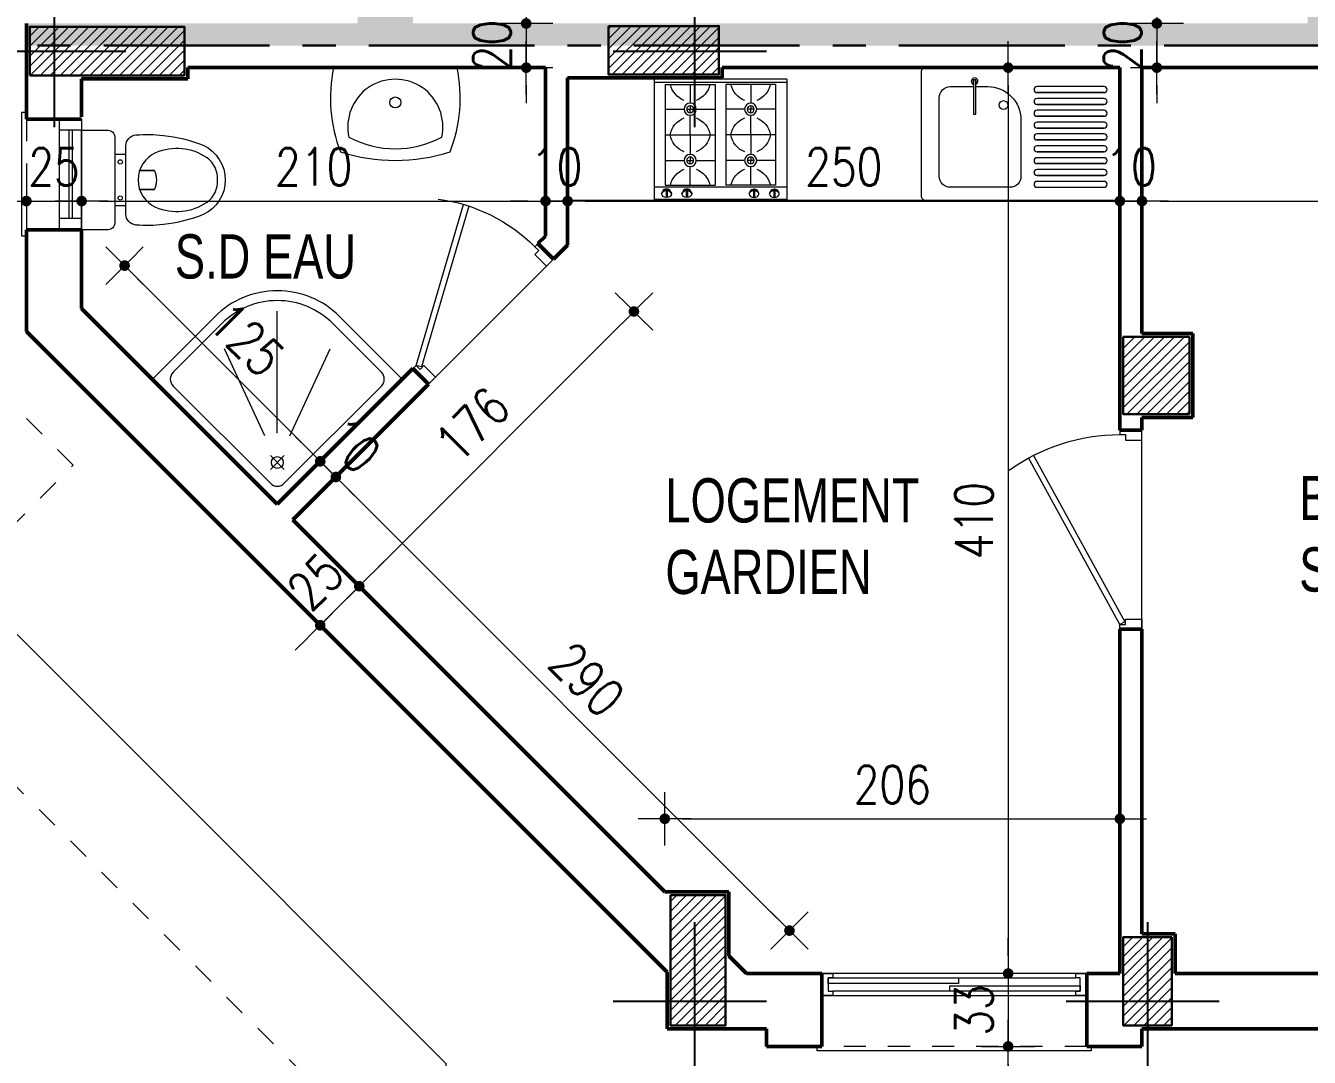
# Model space of a CAD drawing. Header units: millimetres. Extents: x 906 to 2589, y -1235 to -637.
# Drawn here: x 2453.6 to 2459.41, y -1230.16 to -1225.49 of the extents above; entities that cross this region are included whole.
import ezdxf

# ---------------------------------------------------------------- set-up
doc = ezdxf.new("R2010")
doc.units = ezdxf.units.MM
for name, pattern in [('AXES', [2, 1.25, -0.25, 0.25, -0.25]), ('CONTINOUS', [0]), ('HIDDEN', [0.375, 0.25, -0.125])]:
    doc.linetypes.add(name, pattern=pattern)
doc.layers.get('DEFPOINTS').update_dxf_attribs({"color": 255, "lineweight": 13})
for name, color, linetype, lineweight in [('A-signe', 7, 'Continuous', 9), ('APPUITS', 7, 'Continuous', 18), ('AXE LIMITE', 1, 'AXES', 30), ('DIM.', 4, 'Continuous', 25), ('interrompu', 7, 'HIDDEN', 15), ('MENUISERIE', 7, 'Continuous', 13), ('MUR 0.5', 7, 'Continuous', 50), ('POTEAUX ARCH', 7, 'Continuous', 30), ('POTEAUX HACHURE', 7, 'Continuous', 15), ('REVERS D EAU', 7, 'Continuous', 13), ('SANITAIRE', 7, 'Continuous', 15), ('TEXTE', 7, 'Continuous', 20)]:
    doc.layers.add(name, color=color, linetype=linetype, lineweight=lineweight)
doc.layers.add('AXE', color=7, linetype='AXES')
doc.layers.add('TEINTE 2', color=3, linetype='Continuous')
doc.styles.add('atef', font='romans.shx', dxfattribs={"width": 0.8})
doc.styles.add('STYLE4', font='swisscl.ttf')
doc.dimstyles.new('COTEXT', dxfattribs={"dimscale": 0, "dimtxt": 0.17, "dimasz": 0.08, "dimexe": 0.015, "dimexo": 0.015, "dimgap": 0.07, "dimtad": 1, "dimdec": 0, "dimlfac": 100, "dimzin": 0, "dimdsep": 46, "dimtxsty": 'atef', "dimblk": 'SIG2', "dimcen": 0.15, "dimse1": 1, "dimse2": 1, "dimclrd": 256, "dimclre": 6, "dimclrt": 2, "dimadec": 0, "dimazin": 0, "dimtfac": 0.5, "dimtdec": 0, "dimtix": 1, "dimtmove": 2, "dimatfit": 1, "dimldrblk": 'SIG2', "dimfxl": 0.18, "dimtolj": 1, "dimtzin": 0, "dimlwd": 18, "dimarcsym": 0})

# ---------------------------------------------------------------- blocks, each defined once
blk = doc.blocks.new('PORTE 0.90')
at = {"layer": 'MENUISERIE'}
for points in [[(-0.7859, 0.3911), (-0.0325, -0.0217), (-0.02, 0), (-0.7742, 0.4132)], [(-0.9, 0), (-0.88, 0), (-0.88, -0.025), (-0.855, -0.025), (-0.855, -0.1), (-0.9, -0.1)], [(0, 0), (-0.02, 0), (-0.02, -0.025), (-0.045, -0.025), (-0.045, -0.1), (0, -0.1)]]:
    blk.add_lwpolyline(points, dxfattribs=at)
blk.add_arc((-0.02, 0), 0.86, 144.36454, 180, dxfattribs=at)
blk = doc.blocks.new('SIG2')
at = {"layer": 'A-signe'}
for p, q in [((0, 1.5), (0, 0.5)), ((-1.5, 0), (-0.5, 0)), ((-0.5, 0), (0.5, 0)), ((0, 0.5), (0, -0.5)), ((0.5, 0), (1.5, 0)), ((0, -0.5), (0, -1.5))]:
    blk.add_line(p, q, dxfattribs=at)
at = {"layer": 'A-signe', "const_width": 0.3}
blk.add_lwpolyline([(-0.15, 0, 1), (0.15, 0, 1)], format="xyb", close=True, dxfattribs=at)
blk = doc.blocks.new('*D301')
at = {"layer": 'DEFPOINTS', "color": 0, "transparency": 16777216}
for p in [(2456.3884, -1222.984), (2458.7177, -1225.484), (2459.11, -1225.484)]:
    blk.add_point(p, dxfattribs=at)
at = {"layer": 'DIM.', "lineweight": 18, "transparency": 16777216}
blk.add_line((2458.7177, -1223.064), (2458.7177, -1225.404), dxfattribs=at)
at = {"layer": 'DIM.', "lineweight": 18, "transparency": 16777216, "xscale": 0.08, "yscale": 0.08, "zscale": 0.08}
for p, rotation in [((2458.7177, -1222.984), 90), ((2458.7177, -1225.484), 270)]:
    blk.add_blockref('SIG2', p, dxfattribs=dict(at, rotation=rotation))
at = {"layer": 'DIM.', "color": 2, "transparency": 16777216, "insert": (2458.5627, -1224.234), "char_height": 0.17, "attachment_point": 5, "rotation": 90, "style": 'atef'}
blk.add_mtext('\\A1;250', dxfattribs=at)
blk = doc.blocks.new('*D117')
at = {"layer": 'DEFPOINTS', "color": 0, "transparency": 16777216}
for p in [(2459.034, -1225.484), (2458.7177, -1225.684), (2459.034, -1225.684)]:
    blk.add_point(p, dxfattribs=at)
at = {"layer": 'DIM.', "lineweight": 18, "transparency": 16777216}
for p, q in [((2458.7177, -1225.404), (2458.7177, -1225.324)), ((2458.7177, -1225.484), (2458.7177, -1225.684)), ((2458.7177, -1225.764), (2458.7177, -1225.844))]:
    blk.add_line(p, q, dxfattribs=at)
at = {"layer": 'DIM.', "lineweight": 18, "transparency": 16777216, "xscale": 0.08, "yscale": 0.08, "zscale": 0.08}
for p, rotation in [((2458.7177, -1225.484), 270), ((2458.7177, -1225.684), 90)]:
    blk.add_blockref('SIG2', p, dxfattribs=dict(at, rotation=rotation))
at = {"layer": 'DIM.', "color": 2, "transparency": 16777216, "insert": (2458.5627, -1225.584), "char_height": 0.17, "attachment_point": 5, "rotation": 90, "style": 'atef'}
blk.add_mtext('\\A1;20', dxfattribs=at)
blk = doc.blocks.new('*D140')
at = {"layer": 'DEFPOINTS', "color": 0, "transparency": 16777216}
for p in [(2455.8537, -1224.264), (2455.8629, -1225.484), (2456.1333, -1225.484)]:
    blk.add_point(p, dxfattribs=at)
at = {"layer": 'DIM.', "lineweight": 18, "transparency": 16777216}
blk.add_line((2455.8629, -1224.344), (2455.8629, -1225.404), dxfattribs=at)
at = {"layer": 'DIM.', "lineweight": 18, "transparency": 16777216, "xscale": 0.08, "yscale": 0.08, "zscale": 0.08}
for p, rotation in [((2455.8629, -1224.264), 90), ((2455.8629, -1225.484), 270)]:
    blk.add_blockref('SIG2', p, dxfattribs=dict(at, rotation=rotation))
at = {"layer": 'DIM.', "color": 2, "transparency": 16777216, "insert": (2455.7079, -1224.874), "char_height": 0.17, "attachment_point": 5, "rotation": 90, "style": 'atef'}
blk.add_mtext('\\A1;122', dxfattribs=at)
blk = doc.blocks.new('*D141')
at = {"layer": 'DEFPOINTS', "color": 0, "transparency": 16777216}
for p in [(2456.9806, -1225.484), (2455.8629, -1225.684), (2456.343, -1225.684)]:
    blk.add_point(p, dxfattribs=at)
at = {"layer": 'DIM.', "lineweight": 18, "transparency": 16777216}
for p, q in [((2455.8629, -1225.404), (2455.8629, -1225.324)), ((2455.8629, -1225.484), (2455.8629, -1225.684)), ((2455.8629, -1225.764), (2455.8629, -1225.844))]:
    blk.add_line(p, q, dxfattribs=at)
at = {"layer": 'DIM.', "lineweight": 18, "transparency": 16777216, "xscale": 0.08, "yscale": 0.08, "zscale": 0.08}
for p, rotation in [((2455.8629, -1225.484), 270), ((2455.8629, -1225.684), 90)]:
    blk.add_blockref('SIG2', p, dxfattribs=dict(at, rotation=rotation))
at = {"layer": 'DIM.', "color": 2, "transparency": 16777216, "insert": (2455.7079, -1225.584), "char_height": 0.17, "attachment_point": 5, "rotation": 90, "style": 'atef'}
blk.add_mtext('\\A1;20', dxfattribs=at)
blk = doc.blocks.new('P - 0.80')
at = {"layer": 'MENUISERIE'}
for points in [[(-0.6991, 0.3412), (-0.0325, -0.0217), (-0.02, 0), (-0.6875, 0.3633)], [(-0.8, 0), (-0.78, 0), (-0.78, -0.025), (-0.755, -0.025), (-0.755, -0.1), (-0.8, -0.1)], [(0, 0), (-0.02, 0), (-0.02, -0.025), (-0.045, -0.025), (-0.045, -0.1), (0, -0.1)]]:
    blk.add_lwpolyline(points, dxfattribs=at)
blk.add_arc((-0.02, 0), 0.76, 142.54543, 180, dxfattribs=at)
blk = doc.blocks.new('*D156')
at = {"layer": 'DEFPOINTS', "color": 0, "linetype": 'Continuous', "transparency": 16777216}
for p in [(2453.8504, -1226.2879), (2453.6004, -1226.5358), (2453.8504, -1226.5339)]:
    blk.add_point(p, dxfattribs=at)
at = {"layer": 'DIM.', "linetype": 'Continuous', "lineweight": 18, "transparency": 16777216}
for p, q in [((2453.5204, -1226.2879), (2453.4404, -1226.2879)), ((2453.6004, -1226.2879), (2453.8504, -1226.2879)), ((2453.9304, -1226.2879), (2454.0104, -1226.2879))]:
    blk.add_line(p, q, dxfattribs=at)
at = {"layer": 'DIM.', "linetype": 'Continuous', "lineweight": 18, "transparency": 16777216, "xscale": 0.08, "yscale": 0.08, "zscale": 0.08}
blk.add_blockref('SIG2', (2453.6004, -1226.2879), dxfattribs=at)
at = {"layer": 'DIM.', "linetype": 'Continuous', "lineweight": 18, "transparency": 16777216, "xscale": 0.08, "yscale": 0.08, "zscale": 0.08, "rotation": 180}
blk.add_blockref('SIG2', (2453.8504, -1226.2879), dxfattribs=at)
at = {"layer": 'DIM.', "color": 2, "linetype": 'Continuous', "transparency": 16777216, "insert": (2453.7254, -1226.1329), "char_height": 0.17, "attachment_point": 5, "style": 'atef'}
blk.add_mtext('\\A1;25', dxfattribs=at)
blk = doc.blocks.new('*D157')
at = {"layer": 'DEFPOINTS', "color": 0, "linetype": 'Continuous', "transparency": 16777216}
for p in [(2455.9504, -1225.6221), (2455.9504, -1226.2879), (2453.8504, -1226.5339)]:
    blk.add_point(p, dxfattribs=at)
at = {"layer": 'DIM.', "linetype": 'Continuous', "lineweight": 18, "transparency": 16777216}
blk.add_line((2453.9304, -1226.2879), (2455.8704, -1226.2879), dxfattribs=at)
at = {"layer": 'DIM.', "linetype": 'Continuous', "lineweight": 18, "transparency": 16777216, "xscale": 0.08, "yscale": 0.08, "zscale": 0.08, "rotation": 180}
blk.add_blockref('SIG2', (2453.8504, -1226.2879), dxfattribs=at)
at = {"layer": 'DIM.', "linetype": 'Continuous', "lineweight": 18, "transparency": 16777216, "xscale": 0.08, "yscale": 0.08, "zscale": 0.08}
blk.add_blockref('SIG2', (2455.9504, -1226.2879), dxfattribs=at)
at = {"layer": 'DIM.', "color": 2, "linetype": 'Continuous', "transparency": 16777216, "insert": (2454.9004, -1226.1329), "char_height": 0.17, "attachment_point": 5, "style": 'atef'}
blk.add_mtext('\\A1;210', dxfattribs=at)
blk = doc.blocks.new('*D158')
at = {"layer": 'DEFPOINTS', "color": 0, "linetype": 'Continuous', "transparency": 16777216}
for p in [(2455.9504, -1225.6221), (2456.0504, -1225.6221), (2456.0504, -1226.2879)]:
    blk.add_point(p, dxfattribs=at)
at = {"layer": 'DIM.', "linetype": 'Continuous', "lineweight": 18, "transparency": 16777216}
for p, q in [((2455.8704, -1226.2879), (2455.7904, -1226.2879)), ((2455.9504, -1226.2879), (2456.0504, -1226.2879)), ((2456.1304, -1226.2879), (2456.2104, -1226.2879))]:
    blk.add_line(p, q, dxfattribs=at)
at = {"layer": 'DIM.', "linetype": 'Continuous', "lineweight": 18, "transparency": 16777216, "xscale": 0.08, "yscale": 0.08, "zscale": 0.08}
blk.add_blockref('SIG2', (2455.9504, -1226.2879), dxfattribs=at)
at = {"layer": 'DIM.', "linetype": 'Continuous', "lineweight": 18, "transparency": 16777216, "xscale": 0.08, "yscale": 0.08, "zscale": 0.08, "rotation": 180}
blk.add_blockref('SIG2', (2456.0504, -1226.2879), dxfattribs=at)
at = {"layer": 'DIM.', "color": 2, "linetype": 'Continuous', "transparency": 16777216, "insert": (2456.0004, -1226.1329), "char_height": 0.17, "attachment_point": 5, "style": 'atef'}
blk.add_mtext('\\A1;10', dxfattribs=at)
blk = doc.blocks.new('*D159')
at = {"layer": 'DEFPOINTS', "color": 0, "linetype": 'Continuous', "transparency": 16777216}
for p in [(2456.0504, -1225.6221), (2458.5504, -1226.1879), (2458.5504, -1226.2879)]:
    blk.add_point(p, dxfattribs=at)
at = {"layer": 'DIM.', "linetype": 'Continuous', "lineweight": 18, "transparency": 16777216}
blk.add_line((2456.1304, -1226.2879), (2458.4704, -1226.2879), dxfattribs=at)
at = {"layer": 'DIM.', "linetype": 'Continuous', "lineweight": 18, "transparency": 16777216, "xscale": 0.08, "yscale": 0.08, "zscale": 0.08, "rotation": 180}
blk.add_blockref('SIG2', (2456.0504, -1226.2879), dxfattribs=at)
at = {"layer": 'DIM.', "linetype": 'Continuous', "lineweight": 18, "transparency": 16777216, "xscale": 0.08, "yscale": 0.08, "zscale": 0.08}
blk.add_blockref('SIG2', (2458.5504, -1226.2879), dxfattribs=at)
at = {"layer": 'DIM.', "color": 2, "linetype": 'Continuous', "transparency": 16777216, "insert": (2457.3004, -1226.1329), "char_height": 0.17, "attachment_point": 5, "style": 'atef'}
blk.add_mtext('\\A1;250', dxfattribs=at)
blk = doc.blocks.new('*D160')
at = {"layer": 'DEFPOINTS', "color": 0, "linetype": 'Continuous', "transparency": 16777216}
for p in [(2458.6504, -1226.1358), (2458.5504, -1226.1879), (2458.6504, -1226.2879)]:
    blk.add_point(p, dxfattribs=at)
at = {"layer": 'DIM.', "linetype": 'Continuous', "lineweight": 18, "transparency": 16777216}
for p, q in [((2458.4704, -1226.2879), (2458.3904, -1226.2879)), ((2458.5504, -1226.2879), (2458.6504, -1226.2879)), ((2458.7304, -1226.2879), (2458.8104, -1226.2879))]:
    blk.add_line(p, q, dxfattribs=at)
at = {"layer": 'DIM.', "linetype": 'Continuous', "lineweight": 18, "transparency": 16777216, "xscale": 0.08, "yscale": 0.08, "zscale": 0.08}
blk.add_blockref('SIG2', (2458.5504, -1226.2879), dxfattribs=at)
at = {"layer": 'DIM.', "linetype": 'Continuous', "lineweight": 18, "transparency": 16777216, "xscale": 0.08, "yscale": 0.08, "zscale": 0.08, "rotation": 180}
blk.add_blockref('SIG2', (2458.6504, -1226.2879), dxfattribs=at)
at = {"layer": 'DIM.', "color": 2, "linetype": 'Continuous', "transparency": 16777216, "insert": (2458.6004, -1226.1329), "char_height": 0.17, "attachment_point": 5, "style": 'atef'}
blk.add_mtext('\\A1;10', dxfattribs=at)
blk = doc.blocks.new('*D161')
at = {"layer": 'DEFPOINTS', "color": 0, "linetype": 'Continuous', "transparency": 16777216}
for p in [(2458.6504, -1226.1358), (2462.1503, -1226.2879), (2462.1503, -1226.5788)]:
    blk.add_point(p, dxfattribs=at)
at = {"layer": 'DIM.', "linetype": 'Continuous', "lineweight": 18, "transparency": 16777216}
blk.add_line((2458.7304, -1226.2879), (2462.0703, -1226.2879), dxfattribs=at)
at = {"layer": 'DIM.', "linetype": 'Continuous', "lineweight": 18, "transparency": 16777216, "xscale": 0.08, "yscale": 0.08, "zscale": 0.08, "rotation": 180}
blk.add_blockref('SIG2', (2458.6504, -1226.2879), dxfattribs=at)
at = {"layer": 'DIM.', "linetype": 'Continuous', "lineweight": 18, "transparency": 16777216, "xscale": 0.08, "yscale": 0.08, "zscale": 0.08}
blk.add_blockref('SIG2', (2462.1503, -1226.2879), dxfattribs=at)
at = {"layer": 'DIM.', "color": 2, "linetype": 'Continuous', "transparency": 16777216, "insert": (2460.4004, -1226.1329), "char_height": 0.17, "attachment_point": 5, "style": 'atef'}
blk.add_mtext('\\A1;350', dxfattribs=at)
blk = doc.blocks.new('*D349')
at = {"layer": 'DEFPOINTS', "color": 0, "linetype": 'Continuous', "transparency": 16777216}
for p in [(2457.8473, -1225.684), (2457.8473, -1229.7841), (2458.0446, -1229.7841)]:
    blk.add_point(p, dxfattribs=at)
at = {"layer": 'DIM.', "linetype": 'Continuous', "lineweight": 18, "transparency": 16777216}
blk.add_line((2458.0446, -1225.764), (2458.0446, -1229.7041), dxfattribs=at)
at = {"layer": 'DIM.', "linetype": 'Continuous', "lineweight": 18, "transparency": 16777216, "xscale": 0.08, "yscale": 0.08, "zscale": 0.08}
for p, rotation in [((2458.0446, -1225.684), 90), ((2458.0446, -1229.7841), 270)]:
    blk.add_blockref('SIG2', p, dxfattribs=dict(at, rotation=rotation))
at = {"layer": 'DIM.', "color": 2, "linetype": 'Continuous', "transparency": 16777216, "insert": (2457.8896, -1227.734), "char_height": 0.17, "attachment_point": 5, "rotation": 90, "style": 'atef'}
blk.add_mtext('\\A1;410', dxfattribs=at)
blk = doc.blocks.new('*D350')
at = {"layer": 'DEFPOINTS', "color": 0, "linetype": 'Continuous', "transparency": 16777216}
for p in [(2457.8473, -1229.7841), (2458.0446, -1230.1141), (2458.5254, -1230.1141)]:
    blk.add_point(p, dxfattribs=at)
at = {"layer": 'DIM.', "linetype": 'Continuous', "lineweight": 18, "transparency": 16777216}
for p, q in [((2458.0446, -1229.7041), (2458.0446, -1229.6241)), ((2458.0446, -1229.7841), (2458.0446, -1230.1141)), ((2458.0446, -1230.1941), (2458.0446, -1230.2741))]:
    blk.add_line(p, q, dxfattribs=at)
at = {"layer": 'DIM.', "linetype": 'Continuous', "lineweight": 18, "transparency": 16777216, "xscale": 0.08, "yscale": 0.08, "zscale": 0.08}
for p, rotation in [((2458.0446, -1229.7841), 270), ((2458.0446, -1230.1141), 90)]:
    blk.add_blockref('SIG2', p, dxfattribs=dict(at, rotation=rotation))
at = {"layer": 'DIM.', "color": 2, "linetype": 'Continuous', "transparency": 16777216, "insert": (2457.8896, -1229.9491), "char_height": 0.17, "attachment_point": 5, "rotation": 90, "style": 'atef'}
blk.add_mtext('\\A1;33', dxfattribs=at)
blk = doc.blocks.new('*D351')
at = {"layer": 'DEFPOINTS', "color": 0, "linetype": 'Continuous', "transparency": 16777216}
for p in [(2458.5504, -1229.0838), (2456.4901, -1229.414), (2458.5504, -1229.414)]:
    blk.add_point(p, dxfattribs=at)
at = {"layer": 'DIM.', "linetype": 'Continuous', "lineweight": 18, "transparency": 16777216}
blk.add_line((2456.5701, -1229.0838), (2458.4704, -1229.0838), dxfattribs=at)
at = {"layer": 'DIM.', "linetype": 'Continuous', "lineweight": 18, "transparency": 16777216, "xscale": 0.08, "yscale": 0.08, "zscale": 0.08, "rotation": 180}
blk.add_blockref('SIG2', (2456.4901, -1229.0838), dxfattribs=at)
at = {"layer": 'DIM.', "linetype": 'Continuous', "lineweight": 18, "transparency": 16777216, "xscale": 0.08, "yscale": 0.08, "zscale": 0.08}
blk.add_blockref('SIG2', (2458.5504, -1229.0838), dxfattribs=at)
at = {"layer": 'DIM.', "color": 2, "linetype": 'Continuous', "transparency": 16777216, "insert": (2457.5202, -1228.9288), "char_height": 0.17, "attachment_point": 5, "style": 'atef'}
blk.add_mtext('\\A1;206', dxfattribs=at)
blk = doc.blocks.new('*D352')
at = {"layer": 'DEFPOINTS', "color": 0, "linetype": 'Continuous', "transparency": 16777216}
for p in [(2453.8504, -1226.7743), (2454.9306, -1227.4658), (2454.7362, -1227.6602)]:
    blk.add_point(p, dxfattribs=at)
at = {"layer": 'DIM.', "linetype": 'Continuous', "lineweight": 18, "transparency": 16777216}
blk.add_line((2454.1013, -1226.6365), (2454.8741, -1227.4092), dxfattribs=at)
at = {"layer": 'DIM.', "linetype": 'Continuous', "lineweight": 18, "transparency": 16777216, "xscale": 0.08, "yscale": 0.08, "zscale": 0.08}
for p, rotation in [((2454.0448, -1226.5799), 134.9999999999926), ((2454.9306, -1227.4658), 314.9999999999926)]:
    blk.add_blockref('SIG2', p, dxfattribs=dict(at, rotation=rotation))
at = {"layer": 'DIM.', "color": 2, "linetype": 'Continuous', "transparency": 16777216, "insert": (2454.5973, -1226.9133), "char_height": 0.17, "attachment_point": 5, "rotation": 315, "style": 'atef'}
blk.add_mtext('\\A1;125', dxfattribs=at)
blk = doc.blocks.new('*D353')
at = {"layer": 'DEFPOINTS', "color": 0, "linetype": 'Continuous', "transparency": 16777216}
for p in [(2455.0013, -1227.5365), (2454.7362, -1227.6602), (2454.8069, -1227.7309)]:
    blk.add_point(p, dxfattribs=at)
at = {"layer": 'DIM.', "linetype": 'Continuous', "lineweight": 18, "transparency": 16777216}
for p, q in [((2454.8741, -1227.4092), (2454.8175, -1227.3527)), ((2454.9306, -1227.4658), (2455.0013, -1227.5365)), ((2455.0579, -1227.5931), (2455.1145, -1227.6497))]:
    blk.add_line(p, q, dxfattribs=at)
at = {"layer": 'DIM.', "linetype": 'Continuous', "lineweight": 18, "transparency": 16777216, "xscale": 0.08, "yscale": 0.08, "zscale": 0.08}
for p, rotation in [((2454.9306, -1227.4658), 314.9999999999818), ((2455.0013, -1227.5365), 134.9999999999818)]:
    blk.add_blockref('SIG2', p, dxfattribs=dict(at, rotation=rotation))
at = {"layer": 'DIM.', "color": 2, "linetype": 'Continuous', "transparency": 16777216, "insert": (2455.0756, -1227.3916), "char_height": 0.17, "attachment_point": 5, "rotation": 315, "style": 'atef'}
blk.add_mtext('\\A1;10', dxfattribs=at)
blk = doc.blocks.new('*D354')
at = {"layer": 'DEFPOINTS', "color": 0, "linetype": 'Continuous', "transparency": 16777216}
for p in [(2454.8069, -1227.7309), (2457.0545, -1229.5896), (2456.8601, -1229.784)]:
    blk.add_point(p, dxfattribs=at)
at = {"layer": 'DIM.', "linetype": 'Continuous', "lineweight": 18, "transparency": 16777216}
blk.add_line((2455.0579, -1227.5931), (2456.9979, -1229.5331), dxfattribs=at)
at = {"layer": 'DIM.', "linetype": 'Continuous', "lineweight": 18, "transparency": 16777216, "xscale": 0.08, "yscale": 0.08, "zscale": 0.08}
for p, rotation in [((2455.0013, -1227.5365), 134.9999999999818), ((2457.0545, -1229.5896), 314.9999999999818)]:
    blk.add_blockref('SIG2', p, dxfattribs=dict(at, rotation=rotation))
at = {"layer": 'DIM.', "color": 2, "linetype": 'Continuous', "transparency": 16777216, "insert": (2456.1375, -1228.4535), "char_height": 0.17, "attachment_point": 5, "rotation": 315, "style": 'atef'}
blk.add_mtext('\\A1;290', dxfattribs=at)
blk = doc.blocks.new('*D355')
at = {"layer": 'DEFPOINTS', "color": 0, "transparency": 16777216}
for p in [(2456.0504, -1226.4875), (2454.8069, -1227.7309), (2455.1071, -1228.031)]:
    blk.add_point(p, dxfattribs=at)
at = {"layer": 'DIM.', "lineweight": 18, "transparency": 16777216}
blk.add_line((2456.2939, -1226.8442), (2455.1636, -1227.9745), dxfattribs=at)
at = {"layer": 'DIM.', "lineweight": 18, "transparency": 16777216, "xscale": 0.08, "yscale": 0.08, "zscale": 0.08}
for p, rotation in [((2456.3505, -1226.7876), 45.00000000001047), ((2455.1071, -1228.031), 225.0000000000105)]:
    blk.add_blockref('SIG2', p, dxfattribs=dict(at, rotation=rotation))
at = {"layer": 'DIM.', "color": 2, "transparency": 16777216, "insert": (2455.6192, -1227.2997), "char_height": 0.17, "attachment_point": 5, "rotation": 45, "style": 'atef'}
blk.add_mtext('\\A1;176', dxfattribs=at)
blk = doc.blocks.new('*D356')
at = {"layer": 'DEFPOINTS', "color": 0, "transparency": 16777216}
for p in [(2454.8069, -1227.7309), (2454.9303, -1228.2078), (2455.2682, -1228.5457)]:
    blk.add_point(p, dxfattribs=at)
at = {"layer": 'DIM.', "lineweight": 18, "transparency": 16777216}
for p, q in [((2455.1636, -1227.9745), (2455.2202, -1227.9179)), ((2455.1071, -1228.031), (2454.9303, -1228.2078)), ((2454.8737, -1228.2644), (2454.8172, -1228.321))]:
    blk.add_line(p, q, dxfattribs=at)
at = {"layer": 'DIM.', "lineweight": 18, "transparency": 16777216, "xscale": 0.08, "yscale": 0.08, "zscale": 0.08}
for p, rotation in [((2455.1071, -1228.031), 225.0000000000182), ((2454.9303, -1228.2078), 45.0000000000182)]:
    blk.add_blockref('SIG2', p, dxfattribs=dict(at, rotation=rotation))
at = {"layer": 'DIM.', "color": 2, "transparency": 16777216, "insert": (2454.9091, -1228.0098), "char_height": 0.17, "attachment_point": 5, "rotation": 45, "style": 'atef'}
blk.add_mtext('\\A1;25', dxfattribs=at)
blk = doc.blocks.new('KITCHEN  AID 30')
for p, q in [((-150, 0), (150, 0)), ((-150, 0), (-150, -272.5)), ((150, 0), (150, -272.5)), ((-150, -7.5), (150, -7.5)), ((-125, -12.5), (-125, -240)), ((-125, -12.5), (-12, -12.5)), ((-68.5, -12.5), (-68.5, -54.5)), ((-12, -12.5), (-12, -240)), ((12, -12.5), (12, -240)), ((125, -12.5), (12, -12.5)), ((68.5, -12.5), (68.5, -54.5)), ((125, -12.5), (125, -240)), ((-125, -68.3), (-82.2, -68.3)), ((-76.3, -68.3), (-60.7, -68.3)), ((-68.5, -60.4), (-68.5, -68.3)), ((-68.5, -76.1), (-68.5, -68.3)), ((-68.5, -126.5), (-68.5, -82)), ((-54.8, -68.3), (-12, -68.3)), ((54.8, -68.3), (12, -68.3)), ((76.3, -68.3), (60.7, -68.3)), ((68.5, -60.4), (68.5, -68.3)), ((68.5, -76.1), (68.5, -68.3)), ((68.5, -126.5), (68.5, -82)), ((125, -68.3), (82.2, -68.3)), ((-125, -126.2), (-12, -126.2)), ((-68.5, -126), (-68.5, -170.5)), ((125, -126.2), (12, -126.2)), ((68.5, -126), (68.5, -170.5)), ((-125, -184.2), (-82.2, -184.2)), ((-76.3, -184.2), (-60.7, -184.2)), ((-68.5, -176.4), (-68.5, -184.2)), ((-68.5, -192.1), (-68.5, -184.2)), ((-68.5, -240), (-68.5, -198)), ((-54.8, -184.2), (-12, -184.2)), ((54.8, -184.2), (12, -184.2)), ((76.3, -184.2), (60.7, -184.2)), ((68.5, -176.4), (68.5, -184.2)), ((68.5, -192.1), (68.5, -184.2)), ((68.5, -240), (68.5, -198)), ((125, -184.2), (82.2, -184.2)), ((-150, -245), (150, -245)), ((-125, -240), (-12, -240)), ((-123.2, -252.5), (-123.2, -268.1)), ((-120.7, -255.2), (-123.2, -255.2)), ((-120.7, -252.5), (-120.7, -268.1)), ((-77.2, -252.5), (-77.2, -268.1)), ((-74.7, -255.2), (-77.2, -255.2)), ((-74.7, -252.5), (-74.7, -268.1)), ((125, -240), (12, -240)), ((74.7, -252.7), (74.7, -268.2)), ((74.7, -255.4), (77.2, -255.4)), ((77.2, -252.7), (77.2, -268.2)), ((120.7, -252.7), (120.7, -268.2)), ((120.7, -255.4), (123.2, -255.4)), ((123.2, -252.7), (123.2, -268.2)), ((-150, -272.5), (150, -272.5))]:
    blk.add_line(p, q)
for centre, radius in [((-68.5, -68.3), 13.7), ((68.5, -68.3), 13.7), ((-68.5, -68.3), 7.82), ((68.5, -68.3), 7.82), ((-68.5, -184.2), 13.7), ((68.5, -184.2), 13.7), ((-68.5, -184.2), 7.82), ((68.5, -184.2), 7.82)]:
    blk.add_circle(centre, radius)
for centre, start, end in [((-63.7, -1.3), 192.7674, 248.8188), ((-73.3, -1.3), 291.1812, 347.2326), ((73.3, -1.3), 192.7674, 248.8188), ((63.7, -1.3), 291.1812, 347.2326), ((-63.7, -135.2), 111.1812, 170.1161), ((-73.3, -135.2), 9.8839, 68.8188), ((73.3, -135.2), 111.1812, 170.1161), ((63.7, -135.2), 9.8839, 68.8188), ((-63.7, -117.3), 189.8839, 248.8188), ((-73.3, -117.3), 291.1812, 350.1161), ((73.3, -117.3), 189.8839, 248.8188), ((63.7, -117.3), 291.1812, 350.1161), ((-63.7, -251.2), 111.1812, 167.2326), ((-73.3, -251.2), 12.7674, 68.8188), ((73.3, -251.2), 111.1812, 167.2326), ((63.7, -251.2), 12.7674, 68.8188)]:
    blk.add_arc(centre, 50.7, start, end)
for centre in [(-122, -259.4), (-76, -259.4)]:
    blk.add_ellipse(centre, major_axis=(-11.1, 0), ratio=0.7838)
for centre, major_axis, ratio, start_param, end_param in [((-122, -261.2), (-11.1, 0), 0.7838, 3.244352, 6.180426), ((-122, -254.5), (-8.35, 0), 0.700025, 3.302477, 6.122301), ((-76, -261.2), (-11.1, 0), 0.7838, 3.244352, 6.180426), ((-76, -254.5), (-8.35, 0), 0.700025, 3.302477, 6.122301)]:
    blk.add_ellipse(centre, major_axis=major_axis, ratio=ratio, start_param=start_param, end_param=end_param)
at = {"extrusion": (0, 0, -1)}
for centre in [(76, -259.6), (122, -259.6)]:
    blk.add_ellipse(centre, major_axis=(11.1, 0), ratio=0.7838, dxfattribs=at)
for centre, major_axis, ratio, start_param, end_param in [((76, -261.4), (11.1, 0), 0.7838, 3.244352, 6.180426), ((76, -254.7), (8.35, 0), 0.700025, 3.302477, 6.122301), ((122, -261.4), (11.1, 0), 0.7838, 3.244352, 6.180426), ((122, -254.7), (8.35, 0), 0.700025, 3.302477, 6.122301)]:
    blk.add_ellipse(centre, major_axis=major_axis, ratio=ratio, start_param=start_param, end_param=end_param, dxfattribs=at)
blk = doc.blocks.new('EVIER 0.90-060')
at = {"layer": 'SANITAIRE'}
for points in [[(0, -0.02, 0.414214), (-0.02, 0), (-0.88, 0, 0.414214), (-0.9, -0.02), (-0.9, -0.58, 0.414214), (-0.88, -0.6), (-0.02, -0.6, 0.414214), (0, -0.58)], [(-0.6625, -0.0756), (-0.6625, -0.0555), (-0.6515, -0.0555), (-0.6515, -0.075, 5.243687)], [(-0.0713, -0.086), (-0.3752, -0.086, 1), (-0.3752, -0.1128), (-0.0713, -0.1128, 1)], [(-0.5066, -0.1694, -1), (-0.5466, -0.1694, -1)], [(-0.0713, -0.1395), (-0.3752, -0.1395, 1), (-0.3752, -0.1663), (-0.0713, -0.1663, 1)], [(-0.0713, -0.1931), (-0.3752, -0.1931, 1), (-0.3752, -0.2199), (-0.0713, -0.2199, 1)], [(-0.0713, -0.2467), (-0.3752, -0.2467, 1), (-0.3752, -0.2735), (-0.0713, -0.2735, 1)], [(-0.0713, -0.3003), (-0.3752, -0.3003, 1), (-0.3752, -0.3271), (-0.0713, -0.3271, 1)], [(-0.0713, -0.3539), (-0.3752, -0.3539, 1), (-0.3752, -0.3807), (-0.0713, -0.3807, 1)], [(-0.0713, -0.4075), (-0.3752, -0.4075, 1), (-0.3752, -0.4343), (-0.0713, -0.4343, 1)], [(-0.0713, -0.4611), (-0.3752, -0.4611, 1), (-0.3752, -0.4879), (-0.0713, -0.4879, 1)], [(-0.0713, -0.5146), (-0.3752, -0.5146, 1), (-0.3752, -0.5414), (-0.0713, -0.5414, 1)]]:
    blk.add_lwpolyline(points, format="xyb", close=True, dxfattribs=at)
blk.add_lwpolyline([(-0.6625, -0.2105), (-0.6515, -0.2105), (-0.6515, -0.0555), (-0.6625, -0.0555)], close=True, dxfattribs=at)
blk.add_lwpolyline([(-0.6515, -0.086), (-0.5979, -0.086, -0.414214), (-0.4479, -0.236), (-0.4479, -0.4914, -0.414214), (-0.4979, -0.5414), (-0.7679, -0.5414, -0.414214), (-0.8179, -0.4914), (-0.8179, -0.136, -0.414214), (-0.7679, -0.086), (-0.6625, -0.086)], format="xyb", dxfattribs=at)
for points in [[(-0.0713, -0.1128), (-0.3752, -0.1128)], [(-0.0713, -0.1663), (-0.3752, -0.1663)], [(-0.0713, -0.2199), (-0.3752, -0.2199)], [(-0.0713, -0.2735), (-0.3752, -0.2735)], [(-0.0713, -0.3271), (-0.3752, -0.3271)], [(-0.0713, -0.3807), (-0.3752, -0.3807)], [(-0.0713, -0.4343), (-0.3752, -0.4343)], [(-0.0713, -0.4879), (-0.3752, -0.4879)]]:
    blk.add_lwpolyline(points, dxfattribs=at)
blk = doc.blocks.new('CUVETTE -2')
at = {"layer": 'SANITAIRE'}
for p, q in [((0.1089, 0.15), (0.1089, 0.2)), ((0.3411, 0.15), (0.3411, 0.2))]:
    blk.add_line(p, q, dxfattribs=at)
at = {"layer": 'SANITAIRE', "flags": 128}
for points in [[(0.068, 0.5503, -0.290899), (0.225, 0.6501)], [(0.225, 0.6501, -0.290899), (0.382, 0.5503)], [(0.225, 0.6154, 0.251168), (0.1249, 0.5678)], [(0.3251, 0.5678, 0.251168), (0.225, 0.6154)], [(0.0232, 0.3699, -0.068521), (0.068, 0.5503)], [(0.1249, 0.5678, 0.259575), (0.1024, 0.335)], [(0.3476, 0.335, 0.259575), (0.3251, 0.5678)], [(0.382, 0.5503, -0.068521), (0.4268, 0.3699)], [(0.0212, 0.2458, -0.05039), (0.0232, 0.3699)], [(0.4268, 0.3699, -0.05039), (0.4288, 0.2458)], [(0.1024, 0.335, 0.300692), (0.225, 0.2557)], [(0.225, 0.2557, 0.300692), (0.3476, 0.335)], [(0.379, 0.2), (0.071, 0.2, -0.39005), (0.0212, 0.2458)], [(0.4288, 0.2458, -0.39005), (0.379, 0.2)], [(0.45, 0), (0, 0), (0, 0.12, -0.414214), (0.03, 0.15)], [(0.03, 0.15), (0.42, 0.15, -0.414214), (0.45, 0.12)]]:
    blk.add_lwpolyline(points, format="xyb", dxfattribs=at)
at = {"layer": 'SANITAIRE'}
for points in [[(0.1819, 0.3292), (0.1819, 0.3292), (0.1819, 0.2625), (0.1819, 0.2625)], [(0.2681, 0.3292), (0.2681, 0.3292), (0.2681, 0.2625), (0.2681, 0.2625)]]:
    blk.add_lwpolyline(points, close=True, dxfattribs=at)
at = {"layer": 'SANITAIRE', "flags": 128}
blk.add_lwpolyline([(0.45, 0.12), (0.45, 0)], dxfattribs=at)
at = {"layer": 'SANITAIRE'}
for centre in [(0.1434, 0.175), (0.3066, 0.175)]:
    blk.add_circle(centre, 0.00977, dxfattribs=at)
blk.add_arc((0.225, 0.246), 0.0937, 62.60785, 117.39215, dxfattribs=at)
blk = doc.blocks.new('douche-2')
at = {"color": 0, "linetype": 'ByBlock'}
for p, q in [((0.0889, -0.0444), (0.7111, -0.0444)), ((0.0444, -0.7111), (0.0444, -0.0889)), ((0.1333, -0.1778), (0.1333, -0.0889)), ((0.7556, -0.0889), (0.7556, -0.4)), ((0.0889, -0.1333), (0.1778, -0.1333)), ((0.2276, -0.2276), (0.6171, -0.6171)), ((0.2586, -0.1789), (0.6667, -0.3275)), ((0.1789, -0.2586), (0.3275, -0.6667)), ((0.4, -0.7556), (0.0889, -0.7556))]:
    blk.add_line(p, q, dxfattribs=at)
at = {"color": 0}
blk.add_lwpolyline([(0.4, -0.8), (0, -0.8), (0, 0), (0.8, 0), (0.8, -0.4)], dxfattribs=at)
at = {"color": 0, "linetype": 'ByBlock'}
blk.add_circle((0.1333, -0.1333), 0.0267, dxfattribs=at)
for centre, radius, start, end in [((0.0889, -0.0889), 0.0444, 90, 180), ((0.7111, -0.0889), 0.0444, 0, 90), ((0.4, -0.4), 0.3556, 270, 0), ((0.4, -0.4), 0.4, 270, 0), ((0.0889, -0.7111), 0.0444, 180, 270)]:
    blk.add_arc(centre, radius, start, end, dxfattribs=at)
blk = doc.blocks.new('L.MAIN 56-46')
at = {"layer": 'SANITAIRE', "linetype": 'Continuous'}
blk.add_line((0, 0), (0, 0.56), dxfattribs=at)
blk.add_circle((-0.1575, 0.28), 0.025, dxfattribs=at)
for centre, radius, start, end in [((0.3903, 0.2801), 0.8103, 162.16614, 197.83384), ((-0.1365, -0.1054), 0.6792, 78.40823, 111.10552), ((0.0788, 0.28), 0.4463, 151.92752, 208.07249), ((-0.2678, 0.28), 0.2153, 257.31963, 102.68038), ((-0.1365, 0.6605), 0.6744, 248.73744, 281.67531)]:
    blk.add_arc(centre, radius, start, end, dxfattribs=at)

msp = doc.modelspace()

# ---------------------------------------------------------------- hatches: boundary and pattern name
at = {"layer": 'POTEAUX HACHURE'}
h = msp.add_hatch(dxfattribs=at)
h.set_pattern_fill('ANSI31', color=256, scale=0.01)
h.set_pattern_definition([(45, (1353.94259, -322.16866), (-0.0224506403, 0.0224506403), [])])
h.paths.add_polyline_path([(2453.6154, -1225.719), (2454.3155, -1225.719), (2454.3155, -1225.4991), (2453.6154, -1225.4991)])
h = msp.add_hatch(dxfattribs=at)
h.set_pattern_fill('ANSI31', color=256, scale=0.01)
h.set_pattern_definition([(45, (1321.09226, -287.82893), (-0.0224506403, 0.0224506403), [])])
h.paths.add_polyline_path([(2456.2354, -1225.4957), (2456.7354, -1225.4957), (2456.7354, -1225.7157), (2456.2354, -1225.7157)])
h = msp.add_hatch(dxfattribs=at)
h.set_pattern_fill('ANSI31', color=256, scale=0.01)
h.set_pattern_definition([(45, (1356.292442, -221.786363), (-0.0224506403, 0.0224506403), [])])
h.paths.add_polyline_path([(2458.8654, -1226.9026), (2458.5654, -1226.9026), (2458.5654, -1227.2526), (2458.8654, -1227.2526)])
h = msp.add_hatch(dxfattribs=at)
h.set_pattern_fill('ANSI31', color=256, scale=0.01)
h.set_pattern_definition([(45, (1340.442685, -324.56866), (-0.0224506403, 0.0224506403), [])])
h.paths.add_polyline_path([(2456.5153, -1229.429), (2456.7653, -1229.429), (2456.7653, -1230.019), (2456.5153, -1230.019)])
h = msp.add_hatch(dxfattribs=at)
h.set_pattern_fill('ANSI31', color=256, scale=0.01)
h.set_pattern_definition([(45, (1332.79259, -292.13229), (-0.0224506403, 0.0224506403), [])])
h.paths.add_polyline_path([(2458.7854, -1229.619), (2458.5654, -1229.619), (2458.5654, -1230.019), (2458.7854, -1230.019)])
at = {"layer": 'TEINTE 2', "linetype": 'CONTINOUS'}
h = msp.add_hatch(color=256, dxfattribs=at)
h.dxf.hatch_style = 1
h.paths.add_polyline_path([(2459.6504, -1222.984), (2459.6504, -1222.884), (2457.3501, -1222.884), (2457.3501, -1222.984), (2459.4004, -1222.984), (2459.4004, -1225.484), (2455.3504, -1225.484), (2455.3504, -1225.404), (2455.1004, -1225.404), (2455.1004, -1225.484), (2453.6004, -1225.484), (2453.6004, -1225.584), (2459.5004, -1225.584), (2459.5004, -1223.484), (2461.7504, -1223.484), (2461.7504, -1222.984), (2461.7504, -1222.9347), (2462.2505, -1222.9347), (2462.2505, -1222.8383), (2462.1504, -1222.8383), (2462.1504, -1222.884), (2461.6504, -1222.884), (2461.6504, -1222.984), (2461.6504, -1223.384), (2459.6504, -1223.384)])

# ---------------------------------------------------------------- linework, layer by layer
at = {"layer": 'APPUITS'}
for points in [[(2453.6004, -1225.8874), (2453.5774, -1225.8874), (2453.5774, -1226.4452), (2453.6004, -1226.4452)], [(2458.4204, -1230.1141), (2458.4204, -1230.1341), (2457.1804, -1230.1341), (2457.1804, -1230.1141)]]:
    msp.add_lwpolyline(points, dxfattribs=at)
at = {"layer": 'AXE'}
for p, q in [((2453.7256, -1225.2509), (2453.7256, -1225.9539)), ((2456.6254, -1225.2509), (2456.6254, -1225.9539)), ((2453.3573, -1225.609), (2454.0505, -1225.609)), ((2456.2571, -1225.609), (2456.9503, -1225.609)), ((2456.6254, -1229.5509), (2456.6254, -1230.2539)), ((2458.6754, -1229.5509), (2458.6754, -1230.2539)), ((2456.2571, -1229.909), (2456.9503, -1229.909)), ((2458.307, -1229.909), (2459.0002, -1229.909))]:
    msp.add_line(p, q, dxfattribs=at)
at = {"layer": 'AXE LIMITE', "ltscale": 0.6}
msp.add_lwpolyline([(2459.3004, -1216.764), (2459.3004, -1216.864), (2459.4004, -1216.864), (2459.4004, -1219.564), (2461.0504, -1219.564), (2461.0504, -1221.5891), (2462.2505, -1221.5891), (2462.2505, -1222.9347), (2461.7504, -1222.9347), (2461.7504, -1223.484), (2459.5004, -1223.484), (2459.5004, -1225.584), (2453.6004, -1225.584)], dxfattribs=at)
at = {"layer": 'interrompu', "ltscale": 0.2}
for p, q in [((2453.6004, -1225.9174), (2453.6004, -1226.4174)), ((2458.4004, -1230.1141), (2457.2004, -1230.114))]:
    msp.add_line(p, q, dxfattribs=at)
msp.add_lwpolyline([(2464.5254, -1228.334), (2463.1004, -1228.334), (2463.1004, -1230.834), (2462.3004, -1230.8335), (2462.3004, -1230.934), (2460.4004, -1230.934), (2460.4004, -1230.834), (2460.0004, -1230.834), (2460.0004, -1231.334), (2459.2004, -1231.334), (2459.2004, -1231.434), (2457.3004, -1231.434), (2457.3004, -1231.334), (2456.5004, -1231.334), (2456.5006, -1231.234), (2455.8502, -1231.234), (2452.9561, -1228.3399), (2453.8124, -1227.4836), (2452.6103, -1226.2815), (2453.4078, -1225.484), (2453.6002, -1225.484)], dxfattribs=at)
at = {"layer": 'MENUISERIE', "color": 2, "linetype": 'Continuous'}
for p, q in [((2453.7504, -1226.4148), (2453.7504, -1225.9174)), ((2453.8504, -1225.9674), (2453.7504, -1225.9674)), ((2453.7929, -1225.9674), (2453.7929, -1226.3652)), ((2453.8079, -1225.9674), (2453.8079, -1226.3652)), ((2453.8504, -1225.9174), (2453.8504, -1226.4174)), ((2453.7504, -1226.3653), (2453.8504, -1226.3653)), ((2458.4004, -1229.7841), (2457.2004, -1229.7841)), ((2457.2504, -1229.8041), (2458.3504, -1229.8041)), ((2457.2004, -1229.8841), (2458.4004, -1229.8841)), ((2458.3504, -1229.8641), (2457.2504, -1229.8641))]:
    msp.add_line(p, q, dxfattribs=at)
at = {"layer": 'MENUISERIE'}
for p, q in [((2455.421, -1227.1168), (2455.9867, -1226.5511)), ((2458.6504, -1228.2248), (2458.6504, -1227.3248))]:
    msp.add_line(p, q, dxfattribs=at)
at = {"layer": 'MENUISERIE', "color": 2, "linetype": 'Continuous', "extrusion": (0, 0, -1)}
for points in [[(-2457.2004, -1229.8841), (-2457.2004, -1229.7841), (-2457.2504, -1229.7841), (-2457.2504, -1229.8041), (-2457.2304, -1229.8041), (-2457.2304, -1229.8641), (-2457.2504, -1229.8641), (-2457.2504, -1229.8841), (-2457.2504, -1229.8841)], [(-2457.2304, -1229.829), (-2457.2304, -1229.8041), (-2457.8204, -1229.8041), (-2457.8204, -1229.829), (-2457.8204, -1229.829)], [(-2458.4004, -1229.8841), (-2458.3504, -1229.8841), (-2458.3504, -1229.8641), (-2458.3704, -1229.8641), (-2458.3704, -1229.8041), (-2458.3504, -1229.8041), (-2458.3504, -1229.7841), (-2458.4004, -1229.7841), (-2458.4004, -1229.7841)], [(-2457.7804, -1229.8641), (-2457.7804, -1229.8391), (-2458.3704, -1229.8391), (-2458.3704, -1229.8641), (-2458.3704, -1229.8641)]]:
    msp.add_lwpolyline(points, close=True, dxfattribs=at)
at = {"layer": 'MUR 0.5'}
for p, q in [((2453.6004, -1225.484), (2453.6004, -1225.9174)), ((2453.8504, -1225.734), (2453.8504, -1225.9062)), ((2454.3305, -1225.734), (2453.8504, -1225.734)), ((2454.3305, -1225.684), (2455.5504, -1225.684)), ((2454.3305, -1225.684), (2454.3305, -1225.734)), ((2455.5504, -1225.684), (2455.6504, -1225.684)), ((2455.6504, -1225.684), (2455.9504, -1225.684)), ((2455.9504, -1225.684), (2455.9504, -1226.4461)), ((2456.0504, -1225.7307), (2456.0504, -1226.4875)), ((2456.0504, -1225.7307), (2456.7504, -1225.7307)), ((2456.7504, -1225.684), (2458.5504, -1225.684)), ((2456.7504, -1225.7307), (2456.7504, -1225.684)), ((2458.5504, -1227.3248), (2458.5504, -1225.684)), ((2458.6504, -1225.684), (2459.6004, -1225.684)), ((2458.6504, -1226.8876), (2458.6504, -1225.684)), ((2453.8504, -1225.9174), (2453.6004, -1225.9174)), ((2453.6004, -1226.4174), (2453.6004, -1226.8779)), ((2453.8504, -1226.4174), (2453.6004, -1226.4174)), ((2453.8504, -1226.4174), (2453.8504, -1226.7743)), ((2455.9504, -1226.4461), (2455.916, -1226.4804)), ((2455.916, -1226.4804), (2455.9867, -1226.5511)), ((2456.0504, -1226.4875), (2455.9867, -1226.5511)), ((2453.8504, -1226.7743), (2454.7362, -1227.6602)), ((2453.6004, -1226.8779), (2456.5003, -1229.7778)), ((2458.8804, -1226.8876), (2458.6504, -1226.8876)), ((2458.8804, -1227.2676), (2458.8804, -1226.8876)), ((2455.3503, -1227.0461), (2454.7362, -1227.6602)), ((2455.3503, -1227.0461), (2455.421, -1227.1168)), ((2455.421, -1227.1168), (2454.8069, -1227.7309)), ((2458.6504, -1227.3248), (2458.6504, -1227.2676)), ((2458.8804, -1227.2676), (2458.6504, -1227.2676)), ((2458.5504, -1227.3248), (2458.6504, -1227.3248)), ((2454.8069, -1227.7309), (2456.4901, -1229.414)), ((2458.5504, -1229.784), (2458.5504, -1228.2248)), ((2458.5504, -1228.2248), (2458.6504, -1228.2248)), ((2458.6504, -1229.604), (2458.6504, -1228.2248)), ((2456.7803, -1229.414), (2456.4901, -1229.414)), ((2456.7803, -1229.7042), (2456.7803, -1229.414)), ((2458.8004, -1229.604), (2458.6504, -1229.604)), ((2458.8004, -1229.784), (2458.8004, -1229.604)), ((2456.7803, -1229.7042), (2456.8601, -1229.784)), ((2456.5003, -1230.034), (2456.5003, -1229.7778)), ((2456.8601, -1229.784), (2457.2004, -1229.784)), ((2457.2004, -1230.1141), (2457.2004, -1229.7841)), ((2458.4004, -1229.784), (2458.5504, -1229.784)), ((2458.4004, -1229.7841), (2458.4004, -1230.1141)), ((2458.8004, -1229.784), (2459.7004, -1229.784)), ((2456.5003, -1230.034), (2456.9504, -1230.034)), ((2456.9504, -1230.0341), (2456.9504, -1230.1141)), ((2458.6504, -1230.034), (2459.4504, -1230.034)), ((2458.6504, -1230.1141), (2458.6504, -1230.0341)), ((2456.9504, -1230.1141), (2457.2004, -1230.1141)), ((2458.4004, -1230.1141), (2458.6504, -1230.1141))]:
    msp.add_line(p, q, dxfattribs=at)
at = {"layer": 'POTEAUX ARCH'}
for points in [[(2453.6154, -1225.719), (2454.3155, -1225.719), (2454.3155, -1225.4991), (2453.6154, -1225.4991)], [(2456.2354, -1225.4957), (2456.7354, -1225.4957), (2456.7354, -1225.7157), (2456.2354, -1225.7157)], [(2458.8654, -1227.2526), (2458.5654, -1227.2526), (2458.5654, -1226.9026), (2458.8654, -1226.9026)], [(2456.5153, -1229.429), (2456.7653, -1229.429), (2456.7653, -1230.019), (2456.5153, -1230.019)], [(2458.7854, -1229.619), (2458.5654, -1229.619), (2458.5654, -1230.019), (2458.7854, -1230.019)]]:
    msp.add_lwpolyline(points, close=True, dxfattribs=at)
at = {"layer": 'REVERS D EAU'}
msp.add_lwpolyline([(2465.1503, -1231.034), (2455.5003, -1231.0341), (2455.5003, -1230.192), (2452.6004, -1227.2921), (2452.6004, -1225.414), (2451.8069, -1225.414)], dxfattribs=at)
at = {"layer": 'SANITAIRE'}
msp.add_line((2456.0504, -1226.284), (2458.5504, -1226.284), dxfattribs=at)

# ---------------------------------------------------------------- block references
at = {"layer": 'MENUISERIE', "xscale": -1}
for name, p, rotation in [('P - 0.80', (2455.3503, -1227.0461), 44.99999999990783), ('PORTE 0.90', (2458.5504, -1228.2248), 90)]:
    msp.add_blockref(name, p, dxfattribs=dict(at, rotation=rotation))
at = {"layer": 'SANITAIRE'}
for name, p, rotation in [('L.MAIN 56-46', (2455.5504, -1225.684), 90), ('CUVETTE -2', (2453.8504, -1225.9674), 269.9999969998256), ('douche-2', (2454.7362, -1227.6596), 135)]:
    msp.add_blockref(name, p, dxfattribs=dict(at, rotation=rotation))
at = {"layer": 'SANITAIRE', "xscale": -0.002, "yscale": 0.002, "zscale": 0.002}
msp.add_blockref('KITCHEN  AID 30', (2456.7421, -1225.7356), dxfattribs=at)
at = {"layer": 'SANITAIRE', "color": 1}
msp.add_blockref('EVIER 0.90-060', (2458.5504, -1225.684), dxfattribs=at)

# ---------------------------------------------------------------- texts
at = {"layer": 'TEXTE', "style": 'STYLE4'}
for s, p in [('BUREAU', (2459.3623, -1227.7315)), ('LOGEMENT', (2456.4928, -1227.7426)), ('GARDIEN', (2456.4928, -1228.0663)), ('SYNDIC', (2459.3623, -1228.0553))]:
    msp.add_text(s, height=0.2, dxfattribs=at).set_placement(p)
at = {"layer": 'TEXTE', "insert": (2454.2723, -1226.4384), "char_height": 0.2, "width": 0.808023, "attachment_point": 1, "style": 'STYLE4'}
msp.add_mtext('S.D EAU', dxfattribs=at)

# ---------------------------------------------------------------- dimensions: what is measured, and where the dimension line sits
at = {"layer": 'DIM.'}
for base, p1, p2, angle, picture, middle in [((2458.7177, -1225.484), (2456.3884, -1222.984), (2459.11, -1225.484), 90, '*D301', (2458.5627, -1224.234)), ((2455.8629, -1225.484), (2455.8537, -1224.264), (2456.1333, -1225.484), 90, '*D140', (2455.7079, -1224.874)), ((2455.8629, -1225.684), (2456.9806, -1225.484), (2456.343, -1225.684), 90, '*D141', (2455.7079, -1225.584)), ((2458.7177, -1225.684), (2459.034, -1225.484), (2459.034, -1225.684), 90, '*D117', (2458.5627, -1225.584)), ((2454.9303, -1228.2078), (2454.8069, -1227.7309), (2455.2682, -1228.5457), 45, '*D356', (2454.9091, -1228.0098))]:
    dim = msp.add_linear_dim(base=base, p1=p1, p2=p2, angle=angle, dimstyle='COTEXT', override={"dimscale": 1}, dxfattribs=at)
    dim.commit()
    dim.dimension.update_dxf_attribs({"geometry": picture, "text_midpoint": middle})
at = {"layer": 'DIM.', "linetype": 'Continuous'}
for base, p1, p2, angle, picture, middle in [((2458.0446, -1229.7841), (2457.8473, -1225.684), (2457.8473, -1229.7841), 90, '*D349', (2457.8896, -1227.734)), ((2455.0013, -1227.5365), (2454.7362, -1227.6602), (2454.8069, -1227.7309), 135, '*D353', (2455.0756, -1227.3916)), ((2457.0545, -1229.5896), (2454.8069, -1227.7309), (2456.8601, -1229.784), 135, '*D354', (2456.1375, -1228.4535)), ((2458.0446, -1230.1141), (2457.8473, -1229.7841), (2458.5254, -1230.1141), 90, '*D350', (2457.8896, -1229.9491))]:
    dim = msp.add_linear_dim(base=base, p1=p1, p2=p2, angle=angle, dimstyle='COTEXT', override={"dimscale": 1}, dxfattribs=at)
    dim.commit()
    dim.dimension.update_dxf_attribs({"geometry": picture, "text_midpoint": middle})
for base, p1, p2, picture, middle in [((2455.9504, -1226.2879), (2453.8504, -1226.5339), (2455.9504, -1225.6221), '*D157', (2454.9004, -1226.1329)), ((2456.0504, -1226.2879), (2455.9504, -1225.6221), (2456.0504, -1225.6221), '*D158', (2456.0004, -1226.1329)), ((2458.5504, -1226.2879), (2456.0504, -1225.6221), (2458.5504, -1226.1879), '*D159', (2457.3004, -1226.1329)), ((2453.8504, -1226.2879), (2453.6004, -1226.5358), (2453.8504, -1226.5339), '*D156', (2453.7254, -1226.1329)), ((2458.6504, -1226.2879), (2458.5504, -1226.1879), (2458.6504, -1226.1358), '*D160', (2458.6004, -1226.1329)), ((2462.1503, -1226.2879), (2458.6504, -1226.1358), (2462.1503, -1226.5788), '*D161', (2460.4004, -1226.1329)), ((2458.5504, -1229.0838), (2456.4901, -1229.414), (2458.5504, -1229.414), '*D351', (2457.5202, -1228.9288))]:
    dim = msp.add_linear_dim(base=base, p1=p1, p2=p2, dimstyle='COTEXT', override={"dimscale": 1}, dxfattribs=at)
    dim.commit()
    dim.dimension.update_dxf_attribs({"geometry": picture, "text_midpoint": middle})
at = {"layer": 'DIM.'}
dim = msp.add_aligned_dim(p1=(2456.0504, -1226.4875), p2=(2454.8069, -1227.7309), distance=0.4244, dimstyle='COTEXT', override={"dimscale": 1}, dxfattribs=at)
dim.commit()
dim.dimension.update_dxf_attribs({"geometry": '*D355', "text_midpoint": (2455.6192, -1227.2997)})
at = {"layer": 'DIM.', "linetype": 'Continuous'}
dim = msp.add_aligned_dim(p1=(2453.8504, -1226.7743), p2=(2454.7362, -1227.6602), distance=0.2749, dimstyle='COTEXT', override={"dimscale": 1}, dxfattribs=at)
dim.commit()
dim.dimension.update_dxf_attribs({"geometry": '*D352', "text_midpoint": (2454.5973, -1226.9133)})

doc.saveas('drawing.dxf')
